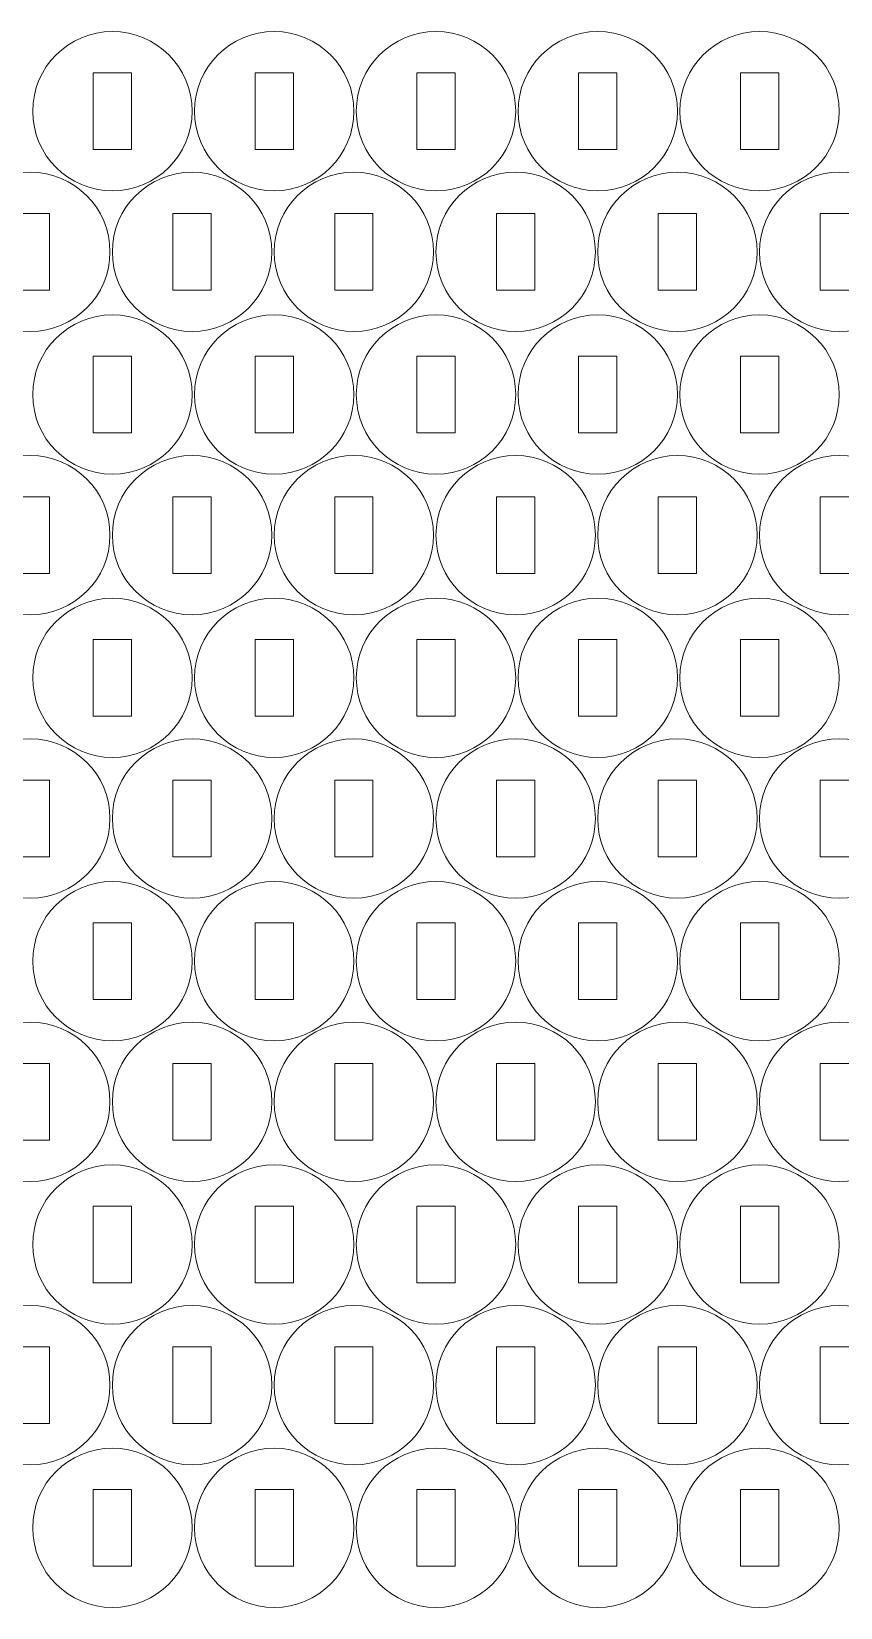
# Model space of a CAD drawing. Header units: millimetres. Extents: x -466 to 466, y -264 to 269.
# Drawn here: x 152.5 to 215.9, y -264.5 to -140.9 of the extents above; entities that cross this region are included whole.
import ezdxf

# ---------------------------------------------------------------- set-up
doc = ezdxf.new("R2010")
doc.units = ezdxf.units.MM
doc.header["$MEASUREMENT"] = 0
doc.layers.add('Camada 1', color=7, linetype='Continuous')

msp = doc.modelspace()

# ---------------------------------------------------------------- linework, layer by layer
at = {"layer": 'Camada 1', "lineweight": 20}
for points in [[(158.8494, -153.3633), (155.3976, -153.3633), (152.5994, -150.5651), (152.5994, -147.1133), (152.5994, -147.1133), (152.5994, -143.6615), (155.3976, -140.8633), (158.8494, -140.8633), (158.8494, -140.8633), (162.3012, -140.8633), (165.0994, -143.6615), (165.0994, -147.1133), (165.0994, -147.1133), (165.0994, -150.5651), (162.3012, -153.3633), (158.8494, -153.3633)], [(171.5346, -153.3633), (168.0828, -153.3633), (165.2846, -150.5651), (165.2846, -147.1133), (165.2846, -147.1133), (165.2846, -143.6615), (168.0828, -140.8633), (171.5346, -140.8633), (171.5346, -140.8633), (174.9864, -140.8633), (177.7846, -143.6615), (177.7846, -147.1133), (177.7846, -147.1133), (177.7846, -150.5651), (174.9864, -153.3633), (171.5346, -153.3633)], [(184.2198, -153.3633), (180.768, -153.3633), (177.9698, -150.5651), (177.9698, -147.1133), (177.9698, -147.1133), (177.9698, -143.6615), (180.768, -140.8633), (184.2198, -140.8633), (184.2198, -140.8633), (187.6716, -140.8633), (190.4698, -143.6615), (190.4698, -147.1133), (190.4698, -147.1133), (190.4698, -150.5651), (187.6716, -153.3633), (184.2198, -153.3633)], [(196.905, -153.3633), (193.4532, -153.3633), (190.655, -150.5651), (190.655, -147.1133), (190.655, -147.1133), (190.655, -143.6615), (193.4532, -140.8633), (196.905, -140.8633), (196.905, -140.8633), (200.3568, -140.8633), (203.155, -143.6615), (203.155, -147.1133), (203.155, -147.1133), (203.155, -150.5651), (200.3568, -153.3633), (196.905, -153.3633)], [(209.5902, -153.3633), (206.1384, -153.3633), (203.3402, -150.5651), (203.3402, -147.1133), (203.3402, -147.1133), (203.3402, -143.6615), (206.1384, -140.8633), (209.5902, -140.8633), (209.5902, -140.8633), (213.042, -140.8633), (215.8402, -143.6615), (215.8402, -147.1133), (215.8402, -147.1133), (215.8402, -150.5651), (213.042, -153.3633), (209.5902, -153.3633)], [(160.3494, -150.1133), (160.3494, -150.1133), (157.3494, -150.1133), (157.3494, -150.1133), (157.3494, -150.1133), (157.3494, -150.1133), (157.3494, -144.1133), (157.3494, -144.1133), (157.3494, -144.1133), (157.3494, -144.1133), (160.3494, -144.1133), (160.3494, -144.1133), (160.3494, -144.1133), (160.3494, -144.1133), (160.3494, -150.1133), (160.3494, -150.1133)], [(173.0346, -150.1133), (173.0346, -150.1133), (170.0346, -150.1133), (170.0346, -150.1133), (170.0346, -150.1133), (170.0346, -150.1133), (170.0346, -144.1133), (170.0346, -144.1133), (170.0346, -144.1133), (170.0346, -144.1133), (173.0346, -144.1133), (173.0346, -144.1133), (173.0346, -144.1133), (173.0346, -144.1133), (173.0346, -150.1133), (173.0346, -150.1133)], [(185.7198, -150.1133), (185.7198, -150.1133), (182.7198, -150.1133), (182.7198, -150.1133), (182.7198, -150.1133), (182.7198, -150.1133), (182.7198, -144.1133), (182.7198, -144.1133), (182.7198, -144.1133), (182.7198, -144.1133), (185.7198, -144.1133), (185.7198, -144.1133), (185.7198, -144.1133), (185.7198, -144.1133), (185.7198, -150.1133), (185.7198, -150.1133)], [(198.405, -150.1133), (198.405, -150.1133), (195.405, -150.1133), (195.405, -150.1133), (195.405, -150.1133), (195.405, -150.1133), (195.405, -144.1133), (195.405, -144.1133), (195.405, -144.1133), (195.405, -144.1133), (198.405, -144.1133), (198.405, -144.1133), (198.405, -144.1133), (198.405, -144.1133), (198.405, -150.1133), (198.405, -150.1133)], [(211.0902, -150.1133), (211.0902, -150.1133), (208.0902, -150.1133), (208.0902, -150.1133), (208.0902, -150.1133), (208.0902, -150.1133), (208.0902, -144.1133), (208.0902, -144.1133), (208.0902, -144.1133), (208.0902, -144.1133), (211.0902, -144.1133), (211.0902, -144.1133), (211.0902, -144.1133), (211.0902, -144.1133), (211.0902, -150.1133), (211.0902, -150.1133)], [(152.4084, -164.3964), (148.9566, -164.3964), (146.1584, -161.5982), (146.1584, -158.1464), (146.1584, -158.1464), (146.1584, -154.6946), (148.9566, -151.8964), (152.4084, -151.8964), (152.4084, -151.8964), (155.8602, -151.8964), (158.6584, -154.6946), (158.6584, -158.1464), (158.6584, -158.1464), (158.6584, -161.5982), (155.8602, -164.3964), (152.4084, -164.3964)], [(165.0936, -164.3964), (161.6418, -164.3964), (158.8436, -161.5982), (158.8436, -158.1464), (158.8436, -158.1464), (158.8436, -154.6946), (161.6418, -151.8964), (165.0936, -151.8964), (165.0936, -151.8964), (168.5454, -151.8964), (171.3436, -154.6946), (171.3436, -158.1464), (171.3436, -158.1464), (171.3436, -161.5982), (168.5454, -164.3964), (165.0936, -164.3964)], [(177.7788, -164.3964), (174.327, -164.3964), (171.5288, -161.5982), (171.5288, -158.1464), (171.5288, -158.1464), (171.5288, -154.6946), (174.327, -151.8964), (177.7788, -151.8964), (177.7788, -151.8964), (181.2306, -151.8964), (184.0288, -154.6946), (184.0288, -158.1464), (184.0288, -158.1464), (184.0288, -161.5982), (181.2306, -164.3964), (177.7788, -164.3964)], [(190.464, -164.3964), (187.0122, -164.3964), (184.214, -161.5982), (184.214, -158.1464), (184.214, -158.1464), (184.214, -154.6946), (187.0122, -151.8964), (190.464, -151.8964), (190.464, -151.8964), (193.9158, -151.8964), (196.714, -154.6946), (196.714, -158.1464), (196.714, -158.1464), (196.714, -161.5982), (193.9158, -164.3964), (190.464, -164.3964)], [(203.1492, -164.3964), (199.6974, -164.3964), (196.8992, -161.5982), (196.8992, -158.1464), (196.8992, -158.1464), (196.8992, -154.6946), (199.6974, -151.8964), (203.1492, -151.8964), (203.1492, -151.8964), (206.601, -151.8964), (209.3992, -154.6946), (209.3992, -158.1464), (209.3992, -158.1464), (209.3992, -161.5982), (206.601, -164.3964), (203.1492, -164.3964)], [(215.8344, -164.3964), (212.3826, -164.3964), (209.5844, -161.5982), (209.5844, -158.1464), (209.5844, -158.1464), (209.5844, -154.6946), (212.3826, -151.8964), (215.8344, -151.8964), (215.8344, -151.8964), (219.2862, -151.8964), (222.0844, -154.6946), (222.0844, -158.1464), (222.0844, -158.1464), (222.0844, -161.5982), (219.2862, -164.3964), (215.8344, -164.3964)], [(153.9084, -161.1464), (153.9084, -161.1464), (150.9084, -161.1464), (150.9084, -161.1464), (150.9084, -161.1464), (150.9084, -161.1464), (150.9084, -155.1464), (150.9084, -155.1464), (150.9084, -155.1464), (150.9084, -155.1464), (153.9084, -155.1464), (153.9084, -155.1464), (153.9084, -155.1464), (153.9084, -155.1464), (153.9084, -161.1464), (153.9084, -161.1464)], [(166.5936, -161.1464), (166.5936, -161.1464), (163.5936, -161.1464), (163.5936, -161.1464), (163.5936, -161.1464), (163.5936, -161.1464), (163.5936, -155.1464), (163.5936, -155.1464), (163.5936, -155.1464), (163.5936, -155.1464), (166.5936, -155.1464), (166.5936, -155.1464), (166.5936, -155.1464), (166.5936, -155.1464), (166.5936, -161.1464), (166.5936, -161.1464)], [(179.2788, -161.1464), (179.2788, -161.1464), (176.2788, -161.1464), (176.2788, -161.1464), (176.2788, -161.1464), (176.2788, -161.1464), (176.2788, -155.1464), (176.2788, -155.1464), (176.2788, -155.1464), (176.2788, -155.1464), (179.2788, -155.1464), (179.2788, -155.1464), (179.2788, -155.1464), (179.2788, -155.1464), (179.2788, -161.1464), (179.2788, -161.1464)], [(191.964, -161.1464), (191.964, -161.1464), (188.964, -161.1464), (188.964, -161.1464), (188.964, -161.1464), (188.964, -161.1464), (188.964, -155.1464), (188.964, -155.1464), (188.964, -155.1464), (188.964, -155.1464), (191.964, -155.1464), (191.964, -155.1464), (191.964, -155.1464), (191.964, -155.1464), (191.964, -161.1464), (191.964, -161.1464)], [(204.6492, -161.1464), (204.6492, -161.1464), (201.6492, -161.1464), (201.6492, -161.1464), (201.6492, -161.1464), (201.6492, -161.1464), (201.6492, -155.1464), (201.6492, -155.1464), (201.6492, -155.1464), (201.6492, -155.1464), (204.6492, -155.1464), (204.6492, -155.1464), (204.6492, -155.1464), (204.6492, -155.1464), (204.6492, -161.1464), (204.6492, -161.1464)], [(217.3344, -161.1464), (217.3344, -161.1464), (214.3344, -161.1464), (214.3344, -161.1464), (214.3344, -161.1464), (214.3344, -161.1464), (214.3344, -155.1464), (214.3344, -155.1464), (214.3344, -155.1464), (214.3344, -155.1464), (217.3344, -155.1464), (217.3344, -155.1464), (217.3344, -155.1464), (217.3344, -155.1464), (217.3344, -161.1464), (217.3344, -161.1464)], [(158.8494, -175.5884), (155.3976, -175.5884), (152.5994, -172.7902), (152.5994, -169.3384), (152.5994, -169.3384), (152.5994, -165.8866), (155.3976, -163.0884), (158.8494, -163.0884), (158.8494, -163.0884), (162.3012, -163.0884), (165.0994, -165.8866), (165.0994, -169.3384), (165.0994, -169.3384), (165.0994, -172.7902), (162.3012, -175.5884), (158.8494, -175.5884)], [(171.5346, -175.5884), (168.0828, -175.5884), (165.2846, -172.7902), (165.2846, -169.3384), (165.2846, -169.3384), (165.2846, -165.8866), (168.0828, -163.0884), (171.5346, -163.0884), (171.5346, -163.0884), (174.9864, -163.0884), (177.7846, -165.8866), (177.7846, -169.3384), (177.7846, -169.3384), (177.7846, -172.7902), (174.9864, -175.5884), (171.5346, -175.5884)], [(184.2198, -175.5884), (180.768, -175.5884), (177.9698, -172.7902), (177.9698, -169.3384), (177.9698, -169.3384), (177.9698, -165.8866), (180.768, -163.0884), (184.2198, -163.0884), (184.2198, -163.0884), (187.6716, -163.0884), (190.4698, -165.8866), (190.4698, -169.3384), (190.4698, -169.3384), (190.4698, -172.7902), (187.6716, -175.5884), (184.2198, -175.5884)], [(196.905, -175.5884), (193.4532, -175.5884), (190.655, -172.7902), (190.655, -169.3384), (190.655, -169.3384), (190.655, -165.8866), (193.4532, -163.0884), (196.905, -163.0884), (196.905, -163.0884), (200.3568, -163.0884), (203.155, -165.8866), (203.155, -169.3384), (203.155, -169.3384), (203.155, -172.7902), (200.3568, -175.5884), (196.905, -175.5884)], [(209.5902, -175.5884), (206.1384, -175.5884), (203.3402, -172.7902), (203.3402, -169.3384), (203.3402, -169.3384), (203.3402, -165.8866), (206.1384, -163.0884), (209.5902, -163.0884), (209.5902, -163.0884), (213.042, -163.0884), (215.8402, -165.8866), (215.8402, -169.3384), (215.8402, -169.3384), (215.8402, -172.7902), (213.042, -175.5884), (209.5902, -175.5884)], [(160.3494, -172.3384), (160.3494, -172.3384), (157.3494, -172.3384), (157.3494, -172.3384), (157.3494, -172.3384), (157.3494, -172.3384), (157.3494, -166.3384), (157.3494, -166.3384), (157.3494, -166.3384), (157.3494, -166.3384), (160.3494, -166.3384), (160.3494, -166.3384), (160.3494, -166.3384), (160.3494, -166.3384), (160.3494, -172.3384), (160.3494, -172.3384)], [(173.0346, -172.3384), (173.0346, -172.3384), (170.0346, -172.3384), (170.0346, -172.3384), (170.0346, -172.3384), (170.0346, -172.3384), (170.0346, -166.3384), (170.0346, -166.3384), (170.0346, -166.3384), (170.0346, -166.3384), (173.0346, -166.3384), (173.0346, -166.3384), (173.0346, -166.3384), (173.0346, -166.3384), (173.0346, -172.3384), (173.0346, -172.3384)], [(185.7198, -172.3384), (185.7198, -172.3384), (182.7198, -172.3384), (182.7198, -172.3384), (182.7198, -172.3384), (182.7198, -172.3384), (182.7198, -166.3384), (182.7198, -166.3384), (182.7198, -166.3384), (182.7198, -166.3384), (185.7198, -166.3384), (185.7198, -166.3384), (185.7198, -166.3384), (185.7198, -166.3384), (185.7198, -172.3384), (185.7198, -172.3384)], [(198.405, -172.3384), (198.405, -172.3384), (195.405, -172.3384), (195.405, -172.3384), (195.405, -172.3384), (195.405, -172.3384), (195.405, -166.3384), (195.405, -166.3384), (195.405, -166.3384), (195.405, -166.3384), (198.405, -166.3384), (198.405, -166.3384), (198.405, -166.3384), (198.405, -166.3384), (198.405, -172.3384), (198.405, -172.3384)], [(211.0902, -172.3384), (211.0902, -172.3384), (208.0902, -172.3384), (208.0902, -172.3384), (208.0902, -172.3384), (208.0902, -172.3384), (208.0902, -166.3384), (208.0902, -166.3384), (208.0902, -166.3384), (208.0902, -166.3384), (211.0902, -166.3384), (211.0902, -166.3384), (211.0902, -166.3384), (211.0902, -166.3384), (211.0902, -172.3384), (211.0902, -172.3384)], [(152.4084, -186.6215), (148.9566, -186.6215), (146.1584, -183.8233), (146.1584, -180.3715), (146.1584, -180.3715), (146.1584, -176.9197), (148.9566, -174.1215), (152.4084, -174.1215), (152.4084, -174.1215), (155.8602, -174.1215), (158.6584, -176.9197), (158.6584, -180.3715), (158.6584, -180.3715), (158.6584, -183.8233), (155.8602, -186.6215), (152.4084, -186.6215)], [(165.0936, -186.6215), (161.6418, -186.6215), (158.8436, -183.8233), (158.8436, -180.3715), (158.8436, -180.3715), (158.8436, -176.9197), (161.6418, -174.1215), (165.0936, -174.1215), (165.0936, -174.1215), (168.5454, -174.1215), (171.3436, -176.9197), (171.3436, -180.3715), (171.3436, -180.3715), (171.3436, -183.8233), (168.5454, -186.6215), (165.0936, -186.6215)], [(177.7788, -186.6215), (174.327, -186.6215), (171.5288, -183.8233), (171.5288, -180.3715), (171.5288, -180.3715), (171.5288, -176.9197), (174.327, -174.1215), (177.7788, -174.1215), (177.7788, -174.1215), (181.2306, -174.1215), (184.0288, -176.9197), (184.0288, -180.3715), (184.0288, -180.3715), (184.0288, -183.8233), (181.2306, -186.6215), (177.7788, -186.6215)], [(190.464, -186.6215), (187.0122, -186.6215), (184.214, -183.8233), (184.214, -180.3715), (184.214, -180.3715), (184.214, -176.9197), (187.0122, -174.1215), (190.464, -174.1215), (190.464, -174.1215), (193.9158, -174.1215), (196.714, -176.9197), (196.714, -180.3715), (196.714, -180.3715), (196.714, -183.8233), (193.9158, -186.6215), (190.464, -186.6215)], [(203.1492, -186.6215), (199.6974, -186.6215), (196.8992, -183.8233), (196.8992, -180.3715), (196.8992, -180.3715), (196.8992, -176.9197), (199.6974, -174.1215), (203.1492, -174.1215), (203.1492, -174.1215), (206.601, -174.1215), (209.3992, -176.9197), (209.3992, -180.3715), (209.3992, -180.3715), (209.3992, -183.8233), (206.601, -186.6215), (203.1492, -186.6215)], [(215.8344, -186.6215), (212.3826, -186.6215), (209.5844, -183.8233), (209.5844, -180.3715), (209.5844, -180.3715), (209.5844, -176.9197), (212.3826, -174.1215), (215.8344, -174.1215), (215.8344, -174.1215), (219.2862, -174.1215), (222.0844, -176.9197), (222.0844, -180.3715), (222.0844, -180.3715), (222.0844, -183.8233), (219.2862, -186.6215), (215.8344, -186.6215)], [(153.9084, -183.3715), (153.9084, -183.3715), (150.9084, -183.3715), (150.9084, -183.3715), (150.9084, -183.3715), (150.9084, -183.3715), (150.9084, -177.3715), (150.9084, -177.3715), (150.9084, -177.3715), (150.9084, -177.3715), (153.9084, -177.3715), (153.9084, -177.3715), (153.9084, -177.3715), (153.9084, -177.3715), (153.9084, -183.3715), (153.9084, -183.3715)], [(166.5936, -183.3715), (166.5936, -183.3715), (163.5936, -183.3715), (163.5936, -183.3715), (163.5936, -183.3715), (163.5936, -183.3715), (163.5936, -177.3715), (163.5936, -177.3715), (163.5936, -177.3715), (163.5936, -177.3715), (166.5936, -177.3715), (166.5936, -177.3715), (166.5936, -177.3715), (166.5936, -177.3715), (166.5936, -183.3715), (166.5936, -183.3715)], [(179.2788, -183.3715), (179.2788, -183.3715), (176.2788, -183.3715), (176.2788, -183.3715), (176.2788, -183.3715), (176.2788, -183.3715), (176.2788, -177.3715), (176.2788, -177.3715), (176.2788, -177.3715), (176.2788, -177.3715), (179.2788, -177.3715), (179.2788, -177.3715), (179.2788, -177.3715), (179.2788, -177.3715), (179.2788, -183.3715), (179.2788, -183.3715)], [(191.964, -183.3715), (191.964, -183.3715), (188.964, -183.3715), (188.964, -183.3715), (188.964, -183.3715), (188.964, -183.3715), (188.964, -177.3715), (188.964, -177.3715), (188.964, -177.3715), (188.964, -177.3715), (191.964, -177.3715), (191.964, -177.3715), (191.964, -177.3715), (191.964, -177.3715), (191.964, -183.3715), (191.964, -183.3715)], [(204.6492, -183.3715), (204.6492, -183.3715), (201.6492, -183.3715), (201.6492, -183.3715), (201.6492, -183.3715), (201.6492, -183.3715), (201.6492, -177.3715), (201.6492, -177.3715), (201.6492, -177.3715), (201.6492, -177.3715), (204.6492, -177.3715), (204.6492, -177.3715), (204.6492, -177.3715), (204.6492, -177.3715), (204.6492, -183.3715), (204.6492, -183.3715)], [(217.3344, -183.3715), (217.3344, -183.3715), (214.3344, -183.3715), (214.3344, -183.3715), (214.3344, -183.3715), (214.3344, -183.3715), (214.3344, -177.3715), (214.3344, -177.3715), (214.3344, -177.3715), (214.3344, -177.3715), (217.3344, -177.3715), (217.3344, -177.3715), (217.3344, -177.3715), (217.3344, -177.3715), (217.3344, -183.3715), (217.3344, -183.3715)], [(158.8494, -197.8135), (155.3976, -197.8135), (152.5994, -195.0153), (152.5994, -191.5635), (152.5994, -191.5635), (152.5994, -188.1117), (155.3976, -185.3135), (158.8494, -185.3135), (158.8494, -185.3135), (162.3012, -185.3135), (165.0994, -188.1117), (165.0994, -191.5635), (165.0994, -191.5635), (165.0994, -195.0153), (162.3012, -197.8135), (158.8494, -197.8135)], [(171.5346, -197.8135), (168.0828, -197.8135), (165.2846, -195.0153), (165.2846, -191.5635), (165.2846, -191.5635), (165.2846, -188.1117), (168.0828, -185.3135), (171.5346, -185.3135), (171.5346, -185.3135), (174.9864, -185.3135), (177.7846, -188.1117), (177.7846, -191.5635), (177.7846, -191.5635), (177.7846, -195.0153), (174.9864, -197.8135), (171.5346, -197.8135)], [(184.2198, -197.8135), (180.768, -197.8135), (177.9698, -195.0153), (177.9698, -191.5635), (177.9698, -191.5635), (177.9698, -188.1117), (180.768, -185.3135), (184.2198, -185.3135), (184.2198, -185.3135), (187.6716, -185.3135), (190.4698, -188.1117), (190.4698, -191.5635), (190.4698, -191.5635), (190.4698, -195.0153), (187.6716, -197.8135), (184.2198, -197.8135)], [(196.905, -197.8135), (193.4532, -197.8135), (190.655, -195.0153), (190.655, -191.5635), (190.655, -191.5635), (190.655, -188.1117), (193.4532, -185.3135), (196.905, -185.3135), (196.905, -185.3135), (200.3568, -185.3135), (203.155, -188.1117), (203.155, -191.5635), (203.155, -191.5635), (203.155, -195.0153), (200.3568, -197.8135), (196.905, -197.8135)], [(209.5902, -197.8135), (206.1384, -197.8135), (203.3402, -195.0153), (203.3402, -191.5635), (203.3402, -191.5635), (203.3402, -188.1117), (206.1384, -185.3135), (209.5902, -185.3135), (209.5902, -185.3135), (213.042, -185.3135), (215.8402, -188.1117), (215.8402, -191.5635), (215.8402, -191.5635), (215.8402, -195.0153), (213.042, -197.8135), (209.5902, -197.8135)], [(160.3494, -194.5635), (160.3494, -194.5635), (157.3494, -194.5635), (157.3494, -194.5635), (157.3494, -194.5635), (157.3494, -194.5635), (157.3494, -188.5635), (157.3494, -188.5635), (157.3494, -188.5635), (157.3494, -188.5635), (160.3494, -188.5635), (160.3494, -188.5635), (160.3494, -188.5635), (160.3494, -188.5635), (160.3494, -194.5635), (160.3494, -194.5635)], [(173.0346, -194.5635), (173.0346, -194.5635), (170.0346, -194.5635), (170.0346, -194.5635), (170.0346, -194.5635), (170.0346, -194.5635), (170.0346, -188.5635), (170.0346, -188.5635), (170.0346, -188.5635), (170.0346, -188.5635), (173.0346, -188.5635), (173.0346, -188.5635), (173.0346, -188.5635), (173.0346, -188.5635), (173.0346, -194.5635), (173.0346, -194.5635)], [(185.7198, -194.5635), (185.7198, -194.5635), (182.7198, -194.5635), (182.7198, -194.5635), (182.7198, -194.5635), (182.7198, -194.5635), (182.7198, -188.5635), (182.7198, -188.5635), (182.7198, -188.5635), (182.7198, -188.5635), (185.7198, -188.5635), (185.7198, -188.5635), (185.7198, -188.5635), (185.7198, -188.5635), (185.7198, -194.5635), (185.7198, -194.5635)], [(198.405, -194.5635), (198.405, -194.5635), (195.405, -194.5635), (195.405, -194.5635), (195.405, -194.5635), (195.405, -194.5635), (195.405, -188.5635), (195.405, -188.5635), (195.405, -188.5635), (195.405, -188.5635), (198.405, -188.5635), (198.405, -188.5635), (198.405, -188.5635), (198.405, -188.5635), (198.405, -194.5635), (198.405, -194.5635)], [(211.0902, -194.5635), (211.0902, -194.5635), (208.0902, -194.5635), (208.0902, -194.5635), (208.0902, -194.5635), (208.0902, -194.5635), (208.0902, -188.5635), (208.0902, -188.5635), (208.0902, -188.5635), (208.0902, -188.5635), (211.0902, -188.5635), (211.0902, -188.5635), (211.0902, -188.5635), (211.0902, -188.5635), (211.0902, -194.5635), (211.0902, -194.5635)], [(152.4084, -208.8466), (148.9566, -208.8466), (146.1584, -206.0484), (146.1584, -202.5966), (146.1584, -202.5966), (146.1584, -199.1448), (148.9566, -196.3466), (152.4084, -196.3466), (152.4084, -196.3466), (155.8602, -196.3466), (158.6584, -199.1448), (158.6584, -202.5966), (158.6584, -202.5966), (158.6584, -206.0484), (155.8602, -208.8466), (152.4084, -208.8466)], [(165.0936, -208.8466), (161.6418, -208.8466), (158.8436, -206.0484), (158.8436, -202.5966), (158.8436, -202.5966), (158.8436, -199.1448), (161.6418, -196.3466), (165.0936, -196.3466), (165.0936, -196.3466), (168.5454, -196.3466), (171.3436, -199.1448), (171.3436, -202.5966), (171.3436, -202.5966), (171.3436, -206.0484), (168.5454, -208.8466), (165.0936, -208.8466)], [(177.7788, -208.8466), (174.327, -208.8466), (171.5288, -206.0484), (171.5288, -202.5966), (171.5288, -202.5966), (171.5288, -199.1448), (174.327, -196.3466), (177.7788, -196.3466), (177.7788, -196.3466), (181.2306, -196.3466), (184.0288, -199.1448), (184.0288, -202.5966), (184.0288, -202.5966), (184.0288, -206.0484), (181.2306, -208.8466), (177.7788, -208.8466)], [(190.464, -208.8466), (187.0122, -208.8466), (184.214, -206.0484), (184.214, -202.5966), (184.214, -202.5966), (184.214, -199.1448), (187.0122, -196.3466), (190.464, -196.3466), (190.464, -196.3466), (193.9158, -196.3466), (196.714, -199.1448), (196.714, -202.5966), (196.714, -202.5966), (196.714, -206.0484), (193.9158, -208.8466), (190.464, -208.8466)], [(203.1492, -208.8466), (199.6974, -208.8466), (196.8992, -206.0484), (196.8992, -202.5966), (196.8992, -202.5966), (196.8992, -199.1448), (199.6974, -196.3466), (203.1492, -196.3466), (203.1492, -196.3466), (206.601, -196.3466), (209.3992, -199.1448), (209.3992, -202.5966), (209.3992, -202.5966), (209.3992, -206.0484), (206.601, -208.8466), (203.1492, -208.8466)], [(215.8344, -208.8466), (212.3826, -208.8466), (209.5844, -206.0484), (209.5844, -202.5966), (209.5844, -202.5966), (209.5844, -199.1448), (212.3826, -196.3466), (215.8344, -196.3466), (215.8344, -196.3466), (219.2862, -196.3466), (222.0844, -199.1448), (222.0844, -202.5966), (222.0844, -202.5966), (222.0844, -206.0484), (219.2862, -208.8466), (215.8344, -208.8466)], [(153.9084, -205.5966), (153.9084, -205.5966), (150.9084, -205.5966), (150.9084, -205.5966), (150.9084, -205.5966), (150.9084, -205.5966), (150.9084, -199.5966), (150.9084, -199.5966), (150.9084, -199.5966), (150.9084, -199.5966), (153.9084, -199.5966), (153.9084, -199.5966), (153.9084, -199.5966), (153.9084, -199.5966), (153.9084, -205.5966), (153.9084, -205.5966)], [(166.5936, -205.5966), (166.5936, -205.5966), (163.5936, -205.5966), (163.5936, -205.5966), (163.5936, -205.5966), (163.5936, -205.5966), (163.5936, -199.5966), (163.5936, -199.5966), (163.5936, -199.5966), (163.5936, -199.5966), (166.5936, -199.5966), (166.5936, -199.5966), (166.5936, -199.5966), (166.5936, -199.5966), (166.5936, -205.5966), (166.5936, -205.5966)], [(179.2788, -205.5966), (179.2788, -205.5966), (176.2788, -205.5966), (176.2788, -205.5966), (176.2788, -205.5966), (176.2788, -205.5966), (176.2788, -199.5966), (176.2788, -199.5966), (176.2788, -199.5966), (176.2788, -199.5966), (179.2788, -199.5966), (179.2788, -199.5966), (179.2788, -199.5966), (179.2788, -199.5966), (179.2788, -205.5966), (179.2788, -205.5966)], [(191.964, -205.5966), (191.964, -205.5966), (188.964, -205.5966), (188.964, -205.5966), (188.964, -205.5966), (188.964, -205.5966), (188.964, -199.5966), (188.964, -199.5966), (188.964, -199.5966), (188.964, -199.5966), (191.964, -199.5966), (191.964, -199.5966), (191.964, -199.5966), (191.964, -199.5966), (191.964, -205.5966), (191.964, -205.5966)], [(204.6492, -205.5966), (204.6492, -205.5966), (201.6492, -205.5966), (201.6492, -205.5966), (201.6492, -205.5966), (201.6492, -205.5966), (201.6492, -199.5966), (201.6492, -199.5966), (201.6492, -199.5966), (201.6492, -199.5966), (204.6492, -199.5966), (204.6492, -199.5966), (204.6492, -199.5966), (204.6492, -199.5966), (204.6492, -205.5966), (204.6492, -205.5966)], [(217.3344, -205.5966), (217.3344, -205.5966), (214.3344, -205.5966), (214.3344, -205.5966), (214.3344, -205.5966), (214.3344, -205.5966), (214.3344, -199.5966), (214.3344, -199.5966), (214.3344, -199.5966), (214.3344, -199.5966), (217.3344, -199.5966), (217.3344, -199.5966), (217.3344, -199.5966), (217.3344, -199.5966), (217.3344, -205.5966), (217.3344, -205.5966)], [(158.8494, -220.0386), (155.3976, -220.0386), (152.5994, -217.2404), (152.5994, -213.7886), (152.5994, -213.7886), (152.5994, -210.3368), (155.3976, -207.5386), (158.8494, -207.5386), (158.8494, -207.5386), (162.3012, -207.5386), (165.0994, -210.3368), (165.0994, -213.7886), (165.0994, -213.7886), (165.0994, -217.2404), (162.3012, -220.0386), (158.8494, -220.0386)], [(171.5346, -220.0386), (168.0828, -220.0386), (165.2846, -217.2404), (165.2846, -213.7886), (165.2846, -213.7886), (165.2846, -210.3368), (168.0828, -207.5386), (171.5346, -207.5386), (171.5346, -207.5386), (174.9864, -207.5386), (177.7846, -210.3368), (177.7846, -213.7886), (177.7846, -213.7886), (177.7846, -217.2404), (174.9864, -220.0386), (171.5346, -220.0386)], [(184.2198, -220.0386), (180.768, -220.0386), (177.9698, -217.2404), (177.9698, -213.7886), (177.9698, -213.7886), (177.9698, -210.3368), (180.768, -207.5386), (184.2198, -207.5386), (184.2198, -207.5386), (187.6716, -207.5386), (190.4698, -210.3368), (190.4698, -213.7886), (190.4698, -213.7886), (190.4698, -217.2404), (187.6716, -220.0386), (184.2198, -220.0386)], [(196.905, -220.0386), (193.4532, -220.0386), (190.655, -217.2404), (190.655, -213.7886), (190.655, -213.7886), (190.655, -210.3368), (193.4532, -207.5386), (196.905, -207.5386), (196.905, -207.5386), (200.3568, -207.5386), (203.155, -210.3368), (203.155, -213.7886), (203.155, -213.7886), (203.155, -217.2404), (200.3568, -220.0386), (196.905, -220.0386)], [(209.5902, -220.0386), (206.1384, -220.0386), (203.3402, -217.2404), (203.3402, -213.7886), (203.3402, -213.7886), (203.3402, -210.3368), (206.1384, -207.5386), (209.5902, -207.5386), (209.5902, -207.5386), (213.042, -207.5386), (215.8402, -210.3368), (215.8402, -213.7886), (215.8402, -213.7886), (215.8402, -217.2404), (213.042, -220.0386), (209.5902, -220.0386)], [(160.3494, -216.7886), (160.3494, -216.7886), (157.3494, -216.7886), (157.3494, -216.7886), (157.3494, -216.7886), (157.3494, -216.7886), (157.3494, -210.7886), (157.3494, -210.7886), (157.3494, -210.7886), (157.3494, -210.7886), (160.3494, -210.7886), (160.3494, -210.7886), (160.3494, -210.7886), (160.3494, -210.7886), (160.3494, -216.7886), (160.3494, -216.7886)], [(173.0346, -216.7886), (173.0346, -216.7886), (170.0346, -216.7886), (170.0346, -216.7886), (170.0346, -216.7886), (170.0346, -216.7886), (170.0346, -210.7886), (170.0346, -210.7886), (170.0346, -210.7886), (170.0346, -210.7886), (173.0346, -210.7886), (173.0346, -210.7886), (173.0346, -210.7886), (173.0346, -210.7886), (173.0346, -216.7886), (173.0346, -216.7886)], [(185.7198, -216.7886), (185.7198, -216.7886), (182.7198, -216.7886), (182.7198, -216.7886), (182.7198, -216.7886), (182.7198, -216.7886), (182.7198, -210.7886), (182.7198, -210.7886), (182.7198, -210.7886), (182.7198, -210.7886), (185.7198, -210.7886), (185.7198, -210.7886), (185.7198, -210.7886), (185.7198, -210.7886), (185.7198, -216.7886), (185.7198, -216.7886)], [(198.405, -216.7886), (198.405, -216.7886), (195.405, -216.7886), (195.405, -216.7886), (195.405, -216.7886), (195.405, -216.7886), (195.405, -210.7886), (195.405, -210.7886), (195.405, -210.7886), (195.405, -210.7886), (198.405, -210.7886), (198.405, -210.7886), (198.405, -210.7886), (198.405, -210.7886), (198.405, -216.7886), (198.405, -216.7886)], [(211.0902, -216.7886), (211.0902, -216.7886), (208.0902, -216.7886), (208.0902, -216.7886), (208.0902, -216.7886), (208.0902, -216.7886), (208.0902, -210.7886), (208.0902, -210.7886), (208.0902, -210.7886), (208.0902, -210.7886), (211.0902, -210.7886), (211.0902, -210.7886), (211.0902, -210.7886), (211.0902, -210.7886), (211.0902, -216.7886), (211.0902, -216.7886)], [(152.4084, -231.0717), (148.9566, -231.0717), (146.1584, -228.2735), (146.1584, -224.8217), (146.1584, -224.8217), (146.1584, -221.3699), (148.9566, -218.5717), (152.4084, -218.5717), (152.4084, -218.5717), (155.8602, -218.5717), (158.6584, -221.3699), (158.6584, -224.8217), (158.6584, -224.8217), (158.6584, -228.2735), (155.8602, -231.0717), (152.4084, -231.0717)], [(165.0936, -231.0717), (161.6418, -231.0717), (158.8436, -228.2735), (158.8436, -224.8217), (158.8436, -224.8217), (158.8436, -221.3699), (161.6418, -218.5717), (165.0936, -218.5717), (165.0936, -218.5717), (168.5454, -218.5717), (171.3436, -221.3699), (171.3436, -224.8217), (171.3436, -224.8217), (171.3436, -228.2735), (168.5454, -231.0717), (165.0936, -231.0717)], [(177.7788, -231.0717), (174.327, -231.0717), (171.5288, -228.2735), (171.5288, -224.8217), (171.5288, -224.8217), (171.5288, -221.3699), (174.327, -218.5717), (177.7788, -218.5717), (177.7788, -218.5717), (181.2306, -218.5717), (184.0288, -221.3699), (184.0288, -224.8217), (184.0288, -224.8217), (184.0288, -228.2735), (181.2306, -231.0717), (177.7788, -231.0717)], [(190.464, -231.0717), (187.0122, -231.0717), (184.214, -228.2735), (184.214, -224.8217), (184.214, -224.8217), (184.214, -221.3699), (187.0122, -218.5717), (190.464, -218.5717), (190.464, -218.5717), (193.9158, -218.5717), (196.714, -221.3699), (196.714, -224.8217), (196.714, -224.8217), (196.714, -228.2735), (193.9158, -231.0717), (190.464, -231.0717)], [(203.1492, -231.0717), (199.6974, -231.0717), (196.8992, -228.2735), (196.8992, -224.8217), (196.8992, -224.8217), (196.8992, -221.3699), (199.6974, -218.5717), (203.1492, -218.5717), (203.1492, -218.5717), (206.601, -218.5717), (209.3992, -221.3699), (209.3992, -224.8217), (209.3992, -224.8217), (209.3992, -228.2735), (206.601, -231.0717), (203.1492, -231.0717)], [(215.8344, -231.0717), (212.3826, -231.0717), (209.5844, -228.2735), (209.5844, -224.8217), (209.5844, -224.8217), (209.5844, -221.3699), (212.3826, -218.5717), (215.8344, -218.5717), (215.8344, -218.5717), (219.2862, -218.5717), (222.0844, -221.3699), (222.0844, -224.8217), (222.0844, -224.8217), (222.0844, -228.2735), (219.2862, -231.0717), (215.8344, -231.0717)], [(153.9084, -227.8217), (153.9084, -227.8217), (150.9084, -227.8217), (150.9084, -227.8217), (150.9084, -227.8217), (150.9084, -227.8217), (150.9084, -221.8217), (150.9084, -221.8217), (150.9084, -221.8217), (150.9084, -221.8217), (153.9084, -221.8217), (153.9084, -221.8217), (153.9084, -221.8217), (153.9084, -221.8217), (153.9084, -227.8217), (153.9084, -227.8217)], [(166.5936, -227.8217), (166.5936, -227.8217), (163.5936, -227.8217), (163.5936, -227.8217), (163.5936, -227.8217), (163.5936, -227.8217), (163.5936, -221.8217), (163.5936, -221.8217), (163.5936, -221.8217), (163.5936, -221.8217), (166.5936, -221.8217), (166.5936, -221.8217), (166.5936, -221.8217), (166.5936, -221.8217), (166.5936, -227.8217), (166.5936, -227.8217)], [(179.2788, -227.8217), (179.2788, -227.8217), (176.2788, -227.8217), (176.2788, -227.8217), (176.2788, -227.8217), (176.2788, -227.8217), (176.2788, -221.8217), (176.2788, -221.8217), (176.2788, -221.8217), (176.2788, -221.8217), (179.2788, -221.8217), (179.2788, -221.8217), (179.2788, -221.8217), (179.2788, -221.8217), (179.2788, -227.8217), (179.2788, -227.8217)], [(191.964, -227.8217), (191.964, -227.8217), (188.964, -227.8217), (188.964, -227.8217), (188.964, -227.8217), (188.964, -227.8217), (188.964, -221.8217), (188.964, -221.8217), (188.964, -221.8217), (188.964, -221.8217), (191.964, -221.8217), (191.964, -221.8217), (191.964, -221.8217), (191.964, -221.8217), (191.964, -227.8217), (191.964, -227.8217)], [(204.6492, -227.8217), (204.6492, -227.8217), (201.6492, -227.8217), (201.6492, -227.8217), (201.6492, -227.8217), (201.6492, -227.8217), (201.6492, -221.8217), (201.6492, -221.8217), (201.6492, -221.8217), (201.6492, -221.8217), (204.6492, -221.8217), (204.6492, -221.8217), (204.6492, -221.8217), (204.6492, -221.8217), (204.6492, -227.8217), (204.6492, -227.8217)], [(217.3344, -227.8217), (217.3344, -227.8217), (214.3344, -227.8217), (214.3344, -227.8217), (214.3344, -227.8217), (214.3344, -227.8217), (214.3344, -221.8217), (214.3344, -221.8217), (214.3344, -221.8217), (214.3344, -221.8217), (217.3344, -221.8217), (217.3344, -221.8217), (217.3344, -221.8217), (217.3344, -221.8217), (217.3344, -227.8217), (217.3344, -227.8217)], [(158.8494, -242.2637), (155.3976, -242.2637), (152.5994, -239.4655), (152.5994, -236.0137), (152.5994, -236.0137), (152.5994, -232.5619), (155.3976, -229.7637), (158.8494, -229.7637), (158.8494, -229.7637), (162.3012, -229.7637), (165.0994, -232.5619), (165.0994, -236.0137), (165.0994, -236.0137), (165.0994, -239.4655), (162.3012, -242.2637), (158.8494, -242.2637)], [(171.5346, -242.2637), (168.0828, -242.2637), (165.2846, -239.4655), (165.2846, -236.0137), (165.2846, -236.0137), (165.2846, -232.5619), (168.0828, -229.7637), (171.5346, -229.7637), (171.5346, -229.7637), (174.9864, -229.7637), (177.7846, -232.5619), (177.7846, -236.0137), (177.7846, -236.0137), (177.7846, -239.4655), (174.9864, -242.2637), (171.5346, -242.2637)], [(184.2198, -242.2637), (180.768, -242.2637), (177.9698, -239.4655), (177.9698, -236.0137), (177.9698, -236.0137), (177.9698, -232.5619), (180.768, -229.7637), (184.2198, -229.7637), (184.2198, -229.7637), (187.6716, -229.7637), (190.4698, -232.5619), (190.4698, -236.0137), (190.4698, -236.0137), (190.4698, -239.4655), (187.6716, -242.2637), (184.2198, -242.2637)], [(196.905, -242.2637), (193.4532, -242.2637), (190.655, -239.4655), (190.655, -236.0137), (190.655, -236.0137), (190.655, -232.5619), (193.4532, -229.7637), (196.905, -229.7637), (196.905, -229.7637), (200.3568, -229.7637), (203.155, -232.5619), (203.155, -236.0137), (203.155, -236.0137), (203.155, -239.4655), (200.3568, -242.2637), (196.905, -242.2637)], [(209.5902, -242.2637), (206.1384, -242.2637), (203.3402, -239.4655), (203.3402, -236.0137), (203.3402, -236.0137), (203.3402, -232.5619), (206.1384, -229.7637), (209.5902, -229.7637), (209.5902, -229.7637), (213.042, -229.7637), (215.8402, -232.5619), (215.8402, -236.0137), (215.8402, -236.0137), (215.8402, -239.4655), (213.042, -242.2637), (209.5902, -242.2637)], [(160.3494, -239.0137), (160.3494, -239.0137), (157.3494, -239.0137), (157.3494, -239.0137), (157.3494, -239.0137), (157.3494, -239.0137), (157.3494, -233.0137), (157.3494, -233.0137), (157.3494, -233.0137), (157.3494, -233.0137), (160.3494, -233.0137), (160.3494, -233.0137), (160.3494, -233.0137), (160.3494, -233.0137), (160.3494, -239.0137), (160.3494, -239.0137)], [(173.0346, -239.0137), (173.0346, -239.0137), (170.0346, -239.0137), (170.0346, -239.0137), (170.0346, -239.0137), (170.0346, -239.0137), (170.0346, -233.0137), (170.0346, -233.0137), (170.0346, -233.0137), (170.0346, -233.0137), (173.0346, -233.0137), (173.0346, -233.0137), (173.0346, -233.0137), (173.0346, -233.0137), (173.0346, -239.0137), (173.0346, -239.0137)], [(185.7198, -239.0137), (185.7198, -239.0137), (182.7198, -239.0137), (182.7198, -239.0137), (182.7198, -239.0137), (182.7198, -239.0137), (182.7198, -233.0137), (182.7198, -233.0137), (182.7198, -233.0137), (182.7198, -233.0137), (185.7198, -233.0137), (185.7198, -233.0137), (185.7198, -233.0137), (185.7198, -233.0137), (185.7198, -239.0137), (185.7198, -239.0137)], [(198.405, -239.0137), (198.405, -239.0137), (195.405, -239.0137), (195.405, -239.0137), (195.405, -239.0137), (195.405, -239.0137), (195.405, -233.0137), (195.405, -233.0137), (195.405, -233.0137), (195.405, -233.0137), (198.405, -233.0137), (198.405, -233.0137), (198.405, -233.0137), (198.405, -233.0137), (198.405, -239.0137), (198.405, -239.0137)], [(211.0902, -239.0137), (211.0902, -239.0137), (208.0902, -239.0137), (208.0902, -239.0137), (208.0902, -239.0137), (208.0902, -239.0137), (208.0902, -233.0137), (208.0902, -233.0137), (208.0902, -233.0137), (208.0902, -233.0137), (211.0902, -233.0137), (211.0902, -233.0137), (211.0902, -233.0137), (211.0902, -233.0137), (211.0902, -239.0137), (211.0902, -239.0137)], [(152.4084, -253.2968), (148.9566, -253.2968), (146.1584, -250.4986), (146.1584, -247.0468), (146.1584, -247.0468), (146.1584, -243.595), (148.9566, -240.7968), (152.4084, -240.7968), (152.4084, -240.7968), (155.8602, -240.7968), (158.6584, -243.595), (158.6584, -247.0468), (158.6584, -247.0468), (158.6584, -250.4986), (155.8602, -253.2968), (152.4084, -253.2968)], [(165.0936, -253.2968), (161.6418, -253.2968), (158.8436, -250.4986), (158.8436, -247.0468), (158.8436, -247.0468), (158.8436, -243.595), (161.6418, -240.7968), (165.0936, -240.7968), (165.0936, -240.7968), (168.5454, -240.7968), (171.3436, -243.595), (171.3436, -247.0468), (171.3436, -247.0468), (171.3436, -250.4986), (168.5454, -253.2968), (165.0936, -253.2968)], [(177.7788, -253.2968), (174.327, -253.2968), (171.5288, -250.4986), (171.5288, -247.0468), (171.5288, -247.0468), (171.5288, -243.595), (174.327, -240.7968), (177.7788, -240.7968), (177.7788, -240.7968), (181.2306, -240.7968), (184.0288, -243.595), (184.0288, -247.0468), (184.0288, -247.0468), (184.0288, -250.4986), (181.2306, -253.2968), (177.7788, -253.2968)], [(190.464, -253.2968), (187.0122, -253.2968), (184.214, -250.4986), (184.214, -247.0468), (184.214, -247.0468), (184.214, -243.595), (187.0122, -240.7968), (190.464, -240.7968), (190.464, -240.7968), (193.9158, -240.7968), (196.714, -243.595), (196.714, -247.0468), (196.714, -247.0468), (196.714, -250.4986), (193.9158, -253.2968), (190.464, -253.2968)], [(203.1492, -253.2968), (199.6974, -253.2968), (196.8992, -250.4986), (196.8992, -247.0468), (196.8992, -247.0468), (196.8992, -243.595), (199.6974, -240.7968), (203.1492, -240.7968), (203.1492, -240.7968), (206.601, -240.7968), (209.3992, -243.595), (209.3992, -247.0468), (209.3992, -247.0468), (209.3992, -250.4986), (206.601, -253.2968), (203.1492, -253.2968)], [(215.8344, -253.2968), (212.3826, -253.2968), (209.5844, -250.4986), (209.5844, -247.0468), (209.5844, -247.0468), (209.5844, -243.595), (212.3826, -240.7968), (215.8344, -240.7968), (215.8344, -240.7968), (219.2862, -240.7968), (222.0844, -243.595), (222.0844, -247.0468), (222.0844, -247.0468), (222.0844, -250.4986), (219.2862, -253.2968), (215.8344, -253.2968)], [(153.9084, -250.0468), (153.9084, -250.0468), (150.9084, -250.0468), (150.9084, -250.0468), (150.9084, -250.0468), (150.9084, -250.0468), (150.9084, -244.0468), (150.9084, -244.0468), (150.9084, -244.0468), (150.9084, -244.0468), (153.9084, -244.0468), (153.9084, -244.0468), (153.9084, -244.0468), (153.9084, -244.0468), (153.9084, -250.0468), (153.9084, -250.0468)], [(166.5936, -250.0468), (166.5936, -250.0468), (163.5936, -250.0468), (163.5936, -250.0468), (163.5936, -250.0468), (163.5936, -250.0468), (163.5936, -244.0468), (163.5936, -244.0468), (163.5936, -244.0468), (163.5936, -244.0468), (166.5936, -244.0468), (166.5936, -244.0468), (166.5936, -244.0468), (166.5936, -244.0468), (166.5936, -250.0468), (166.5936, -250.0468)], [(179.2788, -250.0468), (179.2788, -250.0468), (176.2788, -250.0468), (176.2788, -250.0468), (176.2788, -250.0468), (176.2788, -250.0468), (176.2788, -244.0468), (176.2788, -244.0468), (176.2788, -244.0468), (176.2788, -244.0468), (179.2788, -244.0468), (179.2788, -244.0468), (179.2788, -244.0468), (179.2788, -244.0468), (179.2788, -250.0468), (179.2788, -250.0468)], [(191.964, -250.0468), (191.964, -250.0468), (188.964, -250.0468), (188.964, -250.0468), (188.964, -250.0468), (188.964, -250.0468), (188.964, -244.0468), (188.964, -244.0468), (188.964, -244.0468), (188.964, -244.0468), (191.964, -244.0468), (191.964, -244.0468), (191.964, -244.0468), (191.964, -244.0468), (191.964, -250.0468), (191.964, -250.0468)], [(204.6492, -250.0468), (204.6492, -250.0468), (201.6492, -250.0468), (201.6492, -250.0468), (201.6492, -250.0468), (201.6492, -250.0468), (201.6492, -244.0468), (201.6492, -244.0468), (201.6492, -244.0468), (201.6492, -244.0468), (204.6492, -244.0468), (204.6492, -244.0468), (204.6492, -244.0468), (204.6492, -244.0468), (204.6492, -250.0468), (204.6492, -250.0468)], [(217.3344, -250.0468), (217.3344, -250.0468), (214.3344, -250.0468), (214.3344, -250.0468), (214.3344, -250.0468), (214.3344, -250.0468), (214.3344, -244.0468), (214.3344, -244.0468), (214.3344, -244.0468), (214.3344, -244.0468), (217.3344, -244.0468), (217.3344, -244.0468), (217.3344, -244.0468), (217.3344, -244.0468), (217.3344, -250.0468), (217.3344, -250.0468)], [(158.8494, -264.4888), (155.3976, -264.4888), (152.5994, -261.6906), (152.5994, -258.2388), (152.5994, -258.2388), (152.5994, -254.787), (155.3976, -251.9888), (158.8494, -251.9888), (158.8494, -251.9888), (162.3012, -251.9888), (165.0994, -254.787), (165.0994, -258.2388), (165.0994, -258.2388), (165.0994, -261.6906), (162.3012, -264.4888), (158.8494, -264.4888)], [(171.5346, -264.4888), (168.0828, -264.4888), (165.2846, -261.6906), (165.2846, -258.2388), (165.2846, -258.2388), (165.2846, -254.787), (168.0828, -251.9888), (171.5346, -251.9888), (171.5346, -251.9888), (174.9864, -251.9888), (177.7846, -254.787), (177.7846, -258.2388), (177.7846, -258.2388), (177.7846, -261.6906), (174.9864, -264.4888), (171.5346, -264.4888)], [(184.2198, -264.4888), (180.768, -264.4888), (177.9698, -261.6906), (177.9698, -258.2388), (177.9698, -258.2388), (177.9698, -254.787), (180.768, -251.9888), (184.2198, -251.9888), (184.2198, -251.9888), (187.6716, -251.9888), (190.4698, -254.787), (190.4698, -258.2388), (190.4698, -258.2388), (190.4698, -261.6906), (187.6716, -264.4888), (184.2198, -264.4888)], [(196.905, -264.4888), (193.4532, -264.4888), (190.655, -261.6906), (190.655, -258.2388), (190.655, -258.2388), (190.655, -254.787), (193.4532, -251.9888), (196.905, -251.9888), (196.905, -251.9888), (200.3568, -251.9888), (203.155, -254.787), (203.155, -258.2388), (203.155, -258.2388), (203.155, -261.6906), (200.3568, -264.4888), (196.905, -264.4888)], [(209.5902, -264.4888), (206.1384, -264.4888), (203.3402, -261.6906), (203.3402, -258.2388), (203.3402, -258.2388), (203.3402, -254.787), (206.1384, -251.9888), (209.5902, -251.9888), (209.5902, -251.9888), (213.042, -251.9888), (215.8402, -254.787), (215.8402, -258.2388), (215.8402, -258.2388), (215.8402, -261.6906), (213.042, -264.4888), (209.5902, -264.4888)], [(160.3494, -261.2388), (160.3494, -261.2388), (157.3494, -261.2388), (157.3494, -261.2388), (157.3494, -261.2388), (157.3494, -261.2388), (157.3494, -255.2388), (157.3494, -255.2388), (157.3494, -255.2388), (157.3494, -255.2388), (160.3494, -255.2388), (160.3494, -255.2388), (160.3494, -255.2388), (160.3494, -255.2388), (160.3494, -261.2388), (160.3494, -261.2388)], [(173.0346, -261.2388), (173.0346, -261.2388), (170.0346, -261.2388), (170.0346, -261.2388), (170.0346, -261.2388), (170.0346, -261.2388), (170.0346, -255.2388), (170.0346, -255.2388), (170.0346, -255.2388), (170.0346, -255.2388), (173.0346, -255.2388), (173.0346, -255.2388), (173.0346, -255.2388), (173.0346, -255.2388), (173.0346, -261.2388), (173.0346, -261.2388)], [(185.7198, -261.2388), (185.7198, -261.2388), (182.7198, -261.2388), (182.7198, -261.2388), (182.7198, -261.2388), (182.7198, -261.2388), (182.7198, -255.2388), (182.7198, -255.2388), (182.7198, -255.2388), (182.7198, -255.2388), (185.7198, -255.2388), (185.7198, -255.2388), (185.7198, -255.2388), (185.7198, -255.2388), (185.7198, -261.2388), (185.7198, -261.2388)], [(198.405, -261.2388), (198.405, -261.2388), (195.405, -261.2388), (195.405, -261.2388), (195.405, -261.2388), (195.405, -261.2388), (195.405, -255.2388), (195.405, -255.2388), (195.405, -255.2388), (195.405, -255.2388), (198.405, -255.2388), (198.405, -255.2388), (198.405, -255.2388), (198.405, -255.2388), (198.405, -261.2388), (198.405, -261.2388)], [(211.0902, -261.2388), (211.0902, -261.2388), (208.0902, -261.2388), (208.0902, -261.2388), (208.0902, -261.2388), (208.0902, -261.2388), (208.0902, -255.2388), (208.0902, -255.2388), (208.0902, -255.2388), (208.0902, -255.2388), (211.0902, -255.2388), (211.0902, -255.2388), (211.0902, -255.2388), (211.0902, -255.2388), (211.0902, -261.2388), (211.0902, -261.2388)]]:
    msp.add_open_spline(points, degree=3, knots=[0, 0, 0, 0, 0.2, 0.2, 0.2, 0.2, 0.4, 0.4, 0.4, 0.4, 0.6, 0.6, 0.6, 0.6, 1, 1, 1, 1], dxfattribs=at)

doc.saveas('drawing.dxf')
